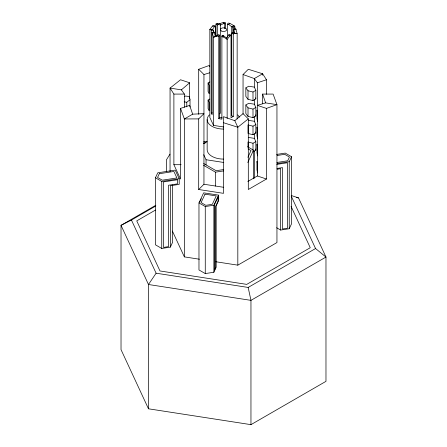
<?xml version="1.0" encoding="UTF-8"?>
<svg xmlns="http://www.w3.org/2000/svg" width="447" height="447" viewBox="0 0 447 447"><rect width="100%" height="100%" fill="white"/><g stroke="black" fill="none" stroke-linecap="round" stroke-linejoin="round"><path stroke-width="0.67" d="M223.746 126.982L213.51 125.4L213.51 37.285L218.281 34.883L219.611 35.084L218.779 36.246L218.779 118.667L221.891 119.148L221.891 36.727L222.176 35.481L223.5 35.687L226.512 38.006L227.154 39.397L227.154 118.489M224.824 28.692L225.109 22.601L223.5 22.35L219.846 23.635L217.164 23.328L215.985 24.009L215.985 36.475M155.45 177.783L157.752 172.821L175.218 170.117L179.208 178.716L179.208 184.376L170.341 185.745L170.341 247.124L161.741 248.454L155.45 244.822L155.45 177.783L161.741 181.421L179.208 178.716M170.341 247.124L172.648 242.162L172.648 184.969M198.971 202.91L203.648 192.83L218.544 195.132L218.544 200.792L216.169 205.911L216.169 267.289L213.867 272.251L205.268 273.581L198.971 269.949L198.971 202.91L205.268 206.548L213.867 205.218L218.544 195.132M199.72 202.072L201.273 198.719M247.901 157.299L251.018 150.578L248.057 148.868M247.767 162.568L253.51 150.192L247.571 146.767M276.643 227.746L280.649 230.06L289.248 228.73L289.248 161.691L291.55 156.729L285.259 153.092L276.659 154.427M289.248 228.73L291.55 223.768L291.55 156.729M169.966 154.154L166.368 159.931L166.368 171.76M155.511 206.156L131.446 220.053L156.109 273.201L148.482 284.51L148.482 408.798L250.957 424.65L325.975 381.341L325.975 257.053L298.518 197.887L291.522 195.596M212.258 29.776L214.465 26.652L215.437 26.094L215.437 36.481M226.512 38.006L228.719 34.883L229.685 34.318L231.015 35.319L231.015 117.734L233.289 116.421L233.289 34L234.468 33.318L237.15 33.626L237.15 118.969M227.389 37.403L227.389 24.244L228.221 23.082L229.836 23.328L234.468 26.004L234.904 26.937L234.904 29.016M218.779 118.667L219.611 117.505L219.611 35.084M215.437 26.094L213.711 25.328L212.532 26.004L209.85 29.407L209.85 117.522L213.51 125.4M231.015 35.319L229.836 36L227.154 39.397L223.5 36.978L221.891 36.727M215.27 36.268L214.107 31.91L212.096 32.391L213.51 37.285L217.164 36L218.281 34.883M227.389 24.244L228.719 24.445L229.836 23.328M192.663 114.175L189.64 105.369L180.532 108.403L184.371 118.958L198.691 118.891L203.949 113.633L192.663 114.175L184.371 118.958L184.371 256.885L199.446 259.215M243.051 113.996L243.051 74.532L248.308 69.279L262.629 73.777L266.468 79.762L266.468 94.3M215.895 261.763L237.821 265.155L237.821 127.227L234.787 120.69L223.5 116.656L223.5 193.339L198.691 189.506L203.949 184.248L203.949 74.532L198.691 69.279L209.179 65.508L209.732 66.698M180.532 108.403L180.532 179.018L173.889 164.697L173.889 94.082L170.05 88.098L181.376 89.853L189.64 82.796L180.532 79.762L170.05 88.098L170.05 171.693M234.787 120.69L243.051 113.633L248.308 118.891L248.308 189.506L266.468 179.018L266.468 108.403L276.95 104.637L273.111 94.082L262.601 94.082L262.601 103.777M248.308 118.891L237.821 127.227L223.5 122.724M184.186 101.855L186.785 102.257L190.02 99.731L189.405 96.613L185.505 96.01L184.326 96.692M217.315 35.397L217.315 25.01L218.281 24.445L220.488 25.026L223.5 23.641L224.824 23.847M233.49 25.747L231.73 26.764L231.73 114.879M233.289 116.421L231.563 115.656L231.563 33.234L232.535 32.676L237.15 33.626L235.737 28.737L233.58 28.899L233.58 33.056M208.084 82.974L209.123 85.226L209.123 93.764L208.084 91.518L208.084 82.974L209.85 81.952M208.084 100.055L209.123 102.307L209.123 110.845L208.084 108.599L208.084 100.055L209.85 99.033M245.844 87.88L248.694 86.232L254.337 87.109L255.852 90.367L255.852 98.904L252.996 100.553L248.012 99.301L245.844 96.423L245.844 87.88L248.012 90.758L248.012 99.301M248.012 90.758L252.996 92.009L255.852 90.367M219.315 113.817L220.488 113.141L220.488 25.026L219.846 23.635M245.844 104.961L248.694 103.318L254.337 104.19L255.852 107.448L255.852 115.985L252.996 117.634L248.012 116.382L245.844 113.504L245.844 104.961L248.012 107.839L248.012 116.382M248.012 107.839L252.996 109.096L255.852 107.448M203.877 143.543L206.888 141.805M255.852 124.529L255.852 133.072L252.996 134.715L248.012 133.463L248.012 124.925L252.996 126.177L255.852 124.529L254.337 121.271L254.337 116.673M248.012 147.264L248.012 142.006L252.996 143.258L255.852 141.61L254.337 138.352L254.337 133.754M155.83 205.246L121.025 225.344L121.025 349.632L148.482 408.798M252.996 151.801L255.852 150.153L255.852 141.61M155.495 210.045L136.743 220.874L159.992 270.96L246.744 284.381L310.257 247.716L291.075 206.391M247.822 181.493L257.36 175.984L266.468 179.018M237.821 265.155L276.95 242.565L276.95 104.637L265.624 102.888L257.36 105.369L266.468 108.403M156.109 273.201L248.169 287.443L315.554 248.532L325.975 257.053L250.957 300.362L148.482 284.51L121.025 225.344L131.446 220.053M212.532 33.318L214.465 32.676M228.719 24.445L231.73 26.764L234.468 26.004M257.36 175.984L257.36 82.796L266.468 79.762M203.949 74.532L209.671 72.816M232.893 32.961L232.893 27.418L234.904 26.937M203.581 141.839L206.989 141.308M203.351 143.208L205.419 142.884M277.151 155.483L284.689 154.316L289.438 157.053L287.7 160.797L276.961 162.462M223.696 169.553L216.124 170.726L203.681 163.541M203.586 165.306L215.46 172.162L223.645 170.894M277.241 163.552L289.248 161.691M276.81 164.39L287.415 162.753L287.415 228.238L282.482 229.004L282.482 167.625L277.028 168.469M277.241 169.212L280.649 168.681L280.649 230.06M211.66 29.681L209.85 29.407L210.833 29.664L211.263 30.592L213.42 30.43L213.42 32.508M211.263 30.592L211.263 113.013L212.342 112.929M210.833 29.664L213.068 29.664L213.42 30.43M233.58 28.899L233.932 29.664L236.167 29.664M173.889 94.082L184.399 94.082L184.399 107.235M173.889 164.697L181.113 164.697M217.164 36L218.779 36.246M248.694 120.399L254.337 121.271M219.611 117.505L222.176 117.902M248.694 137.48L254.337 138.352M203.731 154.735L206.05 159.735L223.757 162.473M296.456 197.568L298.518 197.887M203.949 184.248L223.5 187.271M212.532 26.004L214.465 26.652M232.535 32.676L234.468 33.318M243.051 74.532L254.337 78.566L257.36 82.796M231.563 33.234L233.289 34M215.985 24.009L217.315 25.01M217.164 23.328L218.281 24.445M228.719 34.883L229.836 36M181.376 89.853L184.399 94.082M232.535 26.652L232.893 27.418M255.343 97.82L255.852 98.904M255.343 114.901L255.852 115.985M291.181 196.021L315.554 248.532M255.343 131.982L255.852 133.072M255.343 149.063L255.852 150.153M211.263 113.013L212.096 114.812L212.096 32.391M172.391 231.065L184.371 256.885M262.601 94.082L265.624 102.888M233.932 29.664L234.742 33.257M248.169 287.443L250.957 300.362L250.957 424.65M262.629 75.174L262.629 73.777L254.337 78.566L254.337 87.109M254.337 99.592L254.337 104.19M254.337 151.069L254.337 178.213M253.51 150.192L253.51 178.772M252.996 92.009L252.996 100.553M252.996 109.096L252.996 117.634M252.996 126.177L252.996 134.715M252.996 143.258L252.996 150.483M225.109 22.601L225.109 28.139M223.5 22.35L223.5 23.641M223.5 35.687L223.5 36.978M222.176 35.481L222.176 36.866M215.46 172.162L215.46 186.103M213.867 205.218L213.867 272.251M207.157 119.628L207.157 149.661A16.343 9.437 0 0 0 223.5 159.098M206.05 159.735L206.05 164.909M205.268 206.548L205.268 273.581M198.691 69.279L198.691 114.276M198.691 118.891L198.691 189.506M190.02 99.731L190.02 106.956M189.64 82.796L189.64 98.72M189.405 96.613L189.405 98.58M186.785 102.257L186.785 106.855M161.741 181.421L161.741 248.454M223.5 129.066A16.343 9.437 0 0 1 209.347 114.913M237.653 114.913A16.343 9.437 0 0 1 239.29 117.187M159.3 173.715L157.562 177.459L162.311 180.197L176.883 177.945L173.877 171.458L159.3 173.715M204.989 194.171L201.083 202.586L205.832 205.324L212.319 204.324L216.225 195.909L204.989 194.171M218.052 196.965L214.353 204.933L214.353 270.424L215.677 267.574L215.677 206.19L218.052 201.072L218.052 196.965M177.375 179.772L163.574 181.907L163.574 247.398L168.513 246.632L168.513 185.254L177.375 183.885L177.375 179.772M257.595 113.208L256.98 110.091L256.98 118.628L257.595 121.752L257.595 113.208M257.595 130.289L256.98 127.171L256.98 135.715L257.595 138.833L257.595 130.289M257.595 147.376L256.98 144.252L256.98 152.796L257.595 155.914L257.595 147.376M257.595 164.457L256.98 161.333L256.98 169.877L257.595 172.995L257.595 164.457M221.254 30.96A3.179 1.838 0 0 0 226.573 30.139A3.179 1.838 0 0 0 222.679 27.893A3.179 1.838 0 0 0 221.254 30.96"/></g></svg>
